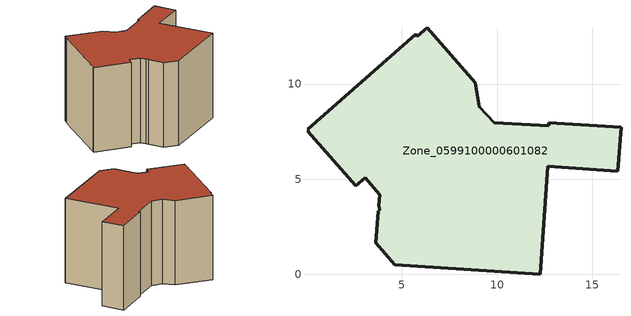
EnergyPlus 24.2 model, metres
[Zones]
Zone_0599100000601082
 floor ground (C_G): 3.84,4.19 3.07,5.08 2.58,4.65 0.04,7.53 0.09,7.58 0.05,7.62 5.73,12.62 5.8,12.52 6.32,12.97 8.86,10.08 9.07,8.82 9.84,7.98 12.71,7.8 12.72,7.98 16.51,7.72 16.34,5.41 12.65,5.67 12.27,0 4.61,0.51 3.62,1.66 3.76,3.33 3.84,3.38 3.79,3.6 z0
 wall outside (C_F): 12.72,7.98 12.71,7.8 9.84,7.98 9.07,8.82 8.86,10.08 6.32,12.97 5.8,12.52 5.73,12.62 0.05,7.62 0.09,7.58 0.04,7.53 2.58,4.65 3.07,5.08 3.84,4.19 3.79,3.6 3.84,3.38 3.76,3.33 3.62,1.66 4.61,0.51 12.27,0 12.65,5.67 16.34,5.41 16.51,7.72 12.72,7.98 z0:8.87
 roof outside (C_R): 5.8,12.52 5.73,12.62 0.05,7.62 0.09,7.58 0.04,7.53 2.58,4.65 3.07,5.08 3.84,4.19 3.79,3.6 3.84,3.38 3.76,3.33 3.62,1.66 4.61,0.51 12.27,0 12.65,5.67 16.34,5.41 16.51,7.72 12.72,7.98 12.71,7.8 9.84,7.98 9.07,8.82 8.86,10.08 6.32,12.97 z8.87
[BUILDING]
Pand.0599100000601082: North Axis=0; Terrain=City; Loads Convergence Tolerance Value=0.04; Temperature Convergence Tolerance Value=0.4; Solar Distribution=FullExterior; Maximum Number of Warmup Days=25; Minimum Number of Warmup Days=1
[Site:Location]
Rotterdam.The.Hague.AP_ZH_NLD Design_Conditions: Latitude=51.96; Longitude=4.45; Time Zone=1; Elevation=-4.5
[SITE:GROUNDTEMPERATURE:BUILDINGSURFACE]
18, 18, 18, 18, 18, 18, 18, 18, 18, 18, 18, 18
[MATERIAL] Thermal Absorptance=0.9; Solar Absorptance=0.7; Visible Absorptance=0.7
Name | Roughness | Thickness | Conductivity | Density | Specific Heat
G.TI.1946 | MediumSmooth | 0.15 | 1 | 540 | 1210
F.TI.1946 | Rough | 0.3 | 0.857143 | 1920 | 840
R.TI.1946 | MediumRough | 0.2 | 0.1 | 1500 | 1000
[CONSTRUCTION]
C_G: G.TI.1946
C_F: F.TI.1946
C_R: R.TI.1946
[ZONE]
Zone_0599100000601082: Type=1; Multiplier=1; Ceiling Height=Autocalculate; Volume=Autocalculate; Floor Area=autocalculate; Part of Total Floor Area=Yes
[ZONEINFILTRATION:DESIGNFLOWRATE]
Infil_Zone_0599100000601082: Zone or ZoneList or Space or SpaceList=Zone_0599100000601082; Schedule=AlwaysOn; Design Flow Rate Calculation Method=Flow/Area; Flow Rate per Floor Area=0.003; Constant Term Coefficient=1; Temperature Term Coefficient=0; Velocity Term Coefficient=0; Velocity Squared Term Coefficient=0
[HVACTEMPLATE:ZONE:IDEALLOADSAIRSYSTEM]
Zone_0599100000601082: Maximum Heating Supply Air Temperature=50; Minimum Cooling Supply Air Temperature=13; Maximum Heating Supply Air Humidity Ratio=0.0156; Minimum Cooling Supply Air Humidity Ratio=0.0077; Heating Limit=NoLimit; Cooling Limit=NoLimit; Dehumidification Control Type=ConstantSensibleHeatRatio; Cooling Sensible Heat Ratio=0.7; Dehumidification Setpoint=60; Humidification Control Type=None; Humidification Setpoint=30; Outdoor Air Method=None; Outdoor Air Flow Rate per Person=0.00944; Outdoor Air Flow Rate per Zone Floor Area=0; Outdoor Air Flow Rate per Zone=0; Demand Controlled Ventilation Type=None; Outdoor Air Economizer Type=NoEconomizer; Heat Recovery Type=None; Sensible Heat Recovery Effectiveness=0.7; Latent Heat Recovery Effectiveness=0.65
[ZONECONTROL:THERMOSTAT]
ThermostatControl_Zone_0599100000601082: Zone or ZoneList=Zone_0599100000601082; Control Type Schedule=DualSetpointControlType; Control 1=Thermostat_Zone_0599100000601082; Temperature Difference Between Cutout And Setpoint=0
[THERMOSTATSETPOINT:DUALSETPOINT]
Thermostat_Zone_0599100000601082: Heating Setpoint Temperature Schedule=HeatingSetpoint_Zone_0599100000601082; Cooling Setpoint Temperature Schedule=CoolingSetpoint_Zone_0599100000601082
[SCHEDULE:COMPACT]
HeatingSetpoint_Zone_0599100000601082: Through: 12/31, For: AllDays, Until: 24:00, 21
CoolingSetpoint_Zone_0599100000601082: Through: 12/31, For: AllDays, Until: 24:00, 24
DualSetpointControlType: Through: 12/31, For: AllDays, Until: 24:00, 4
AlwaysOn: Through: 12/31, For: AllDays, Until: 24:00, 1
